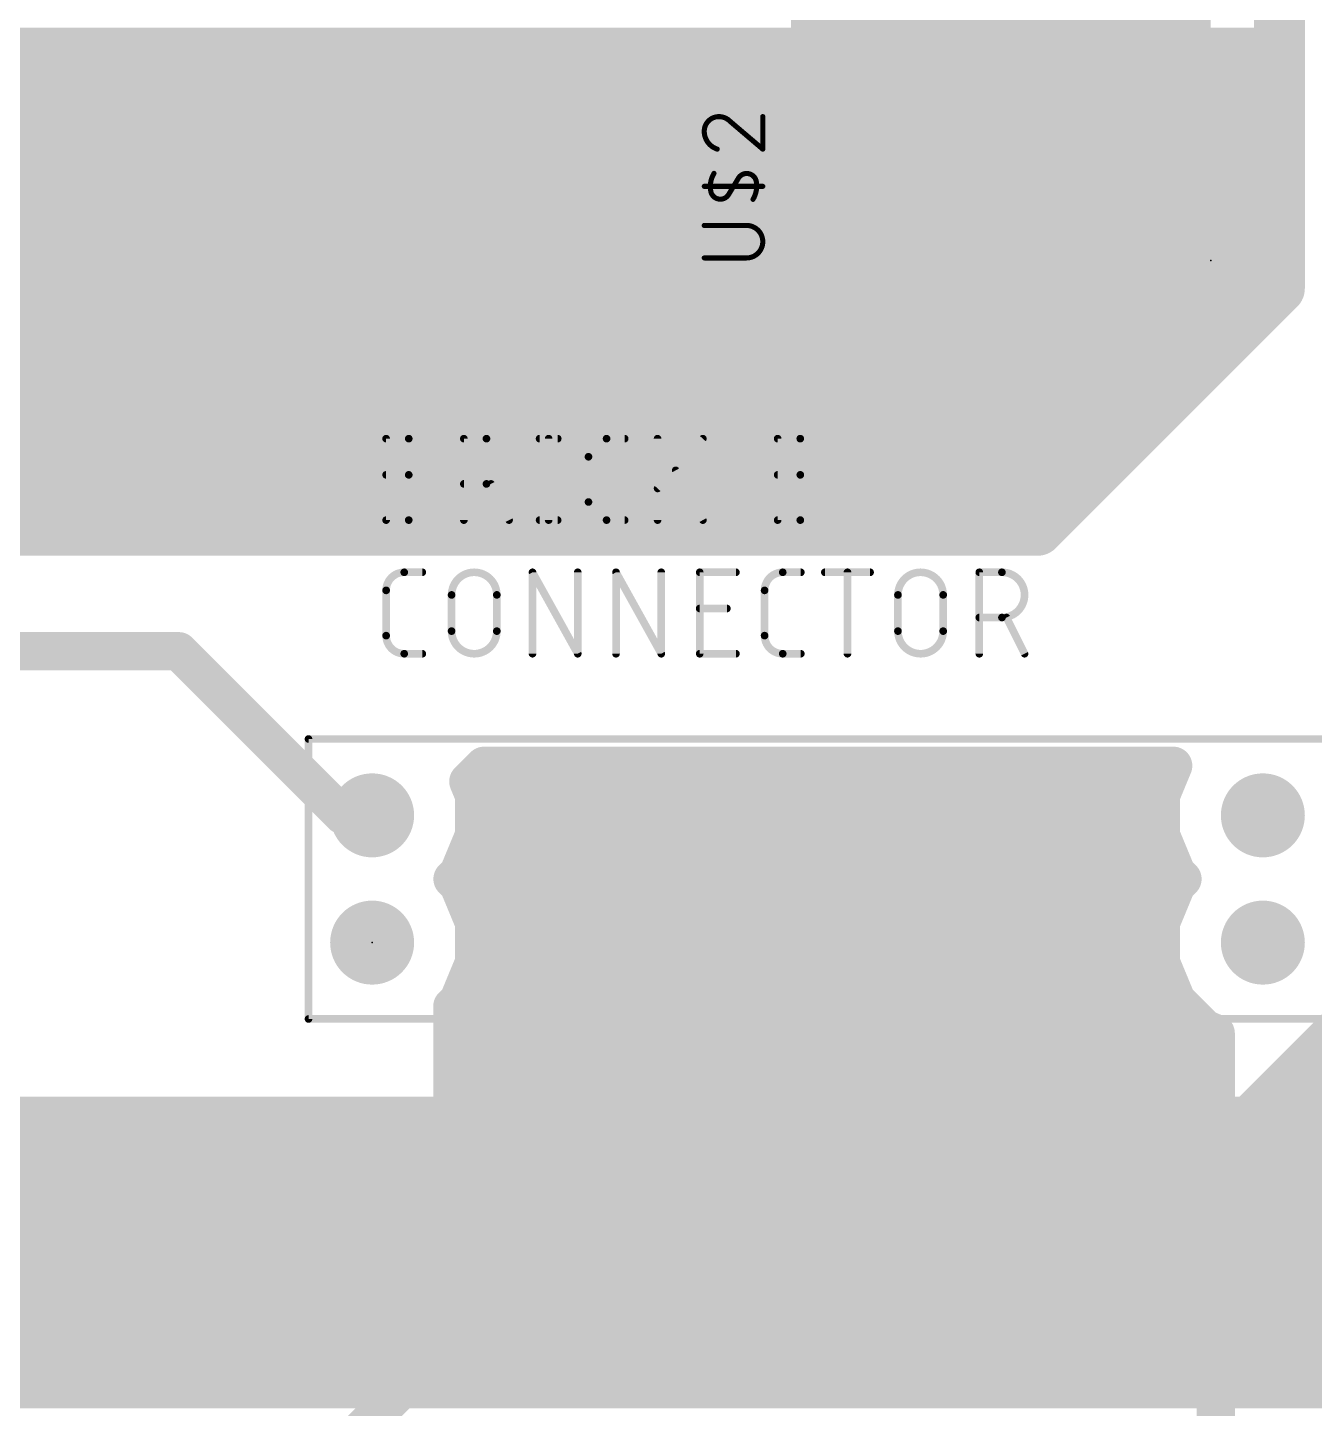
# Model space of a CAD drawing. Extents: x 0 to 6.01, y 0 to 3.
# Drawn here: x 3.291 to 4.302, y 1.095 to 2.18 of the extents above; entities that cross this region are included whole.
import ezdxf

# ---------------------------------------------------------------- set-up
doc = ezdxf.new("R2010")
doc.units = 0
for name, color, linetype in [('1', 12, 'CONTINUOUS'), ('16', 132, 'CONTINUOUS'), ('17', 110, 'CONTINUOUS'), ('21', 253, 'CONTINUOUS'), ('23', 53, 'CONTINUOUS'), ('25', 253, 'CONTINUOUS')]:
    doc.layers.add(name, color=color, linetype=linetype)

# ---------------------------------------------------------------- blocks, each defined once
blk = doc.blocks.new('RECT')
blk.add_solid([(-0.5, -0.5), (0.5, -0.5), (-0.5, 0.5), (0.5, 0.5)])
blk = doc.blocks.new('ROUNDP')
at = {"const_width": 0.5}
blk.add_lwpolyline([(0, -0.25, 1), (0, 0.25, 1), (0, -0.25)], format="xyb", dxfattribs=at)

msp = doc.modelspace()

# ---------------------------------------------------------------- linework, layer by layer
at = {"layer": '1'}
for points, const_width in [([(4.275, 2.425), (4.275, 1.975)], 0.04), ([(2.33, 2.16), (4.275, 2.16)], 0.04), ([(2.33, 2.12), (4.275, 2.12)], 0.04), ([(2.33, 2.08), (4.275, 2.08)], 0.04), ([(2.33, 2.04), (4.275, 2.04)], 0.04), ([(2.33, 2), (4.275, 2)], 0.04), ([(4.275, 1.975), (4.085, 1.785)], 0.04), ([(0.1, 1.96), (4.26, 1.96)], 0.04), ([(0.1, 1.92), (4.22, 1.92)], 0.04), ([(0.1, 1.88), (4.18, 1.88)], 0.04), ([(0.1, 1.84), (4.14, 1.84)], 0.04), ([(0.1, 1.8), (4.1, 1.8)], 0.04), ([(4.085, 1.785), (0.735, 1.785)], 0.04), ([(3.41, 1.69), (1.384, 1.69)], 0.03), ([(3.539, 1.561), (3.41, 1.69)], 0.03), ([(3.562, 1.561), (3.539, 1.561)], 0.03), ([(4.25, 1.325), (4.325, 1.4)], 0.03), ([(4.305, 1.38), (4.9, 1.38)], 0.03), ([(4.275, 1.35), (4.9, 1.35)], 0.03), ([(2.105, 1.32), (4.9, 1.32)], 0.03), ([(2.85, 1.325), (4.25, 1.325)], 0.03), ([(2.135, 1.29), (4.9, 1.29)], 0.03), ([(2.165, 1.26), (4.885, 1.26)], 0.03), ([(2.195, 1.23), (4.855, 1.23)], 0.03), ([(2.225, 1.2), (4.825, 1.2)], 0.03), ([(2.255, 1.17), (4.795, 1.17)], 0.03), ([(2.285, 1.14), (4.765, 1.14)], 0.03), ([(2.315, 1.11), (4.735, 1.11)], 0.03)]:
    msp.add_lwpolyline(points, dxfattribs=dict(at, const_width=const_width))
for points, const_width in [([(4.275, 2.15, 1), (4.275, 2.17)], 0.02), ([(4.275, 2.11, 1), (4.275, 2.13)], 0.02), ([(4.275, 2.07, 1), (4.275, 2.09)], 0.02), ([(4.275, 2.03, 1), (4.275, 2.05)], 0.02), ([(4.275, 1.99, 1), (4.275, 2.01)], 0.02), ([(4.282071, 1.967929, 1), (4.267929, 1.982071)], 0.02), ([(4.26, 1.95, 1), (4.26, 1.97)], 0.02), ([(4.265, 1.975, 1), (4.285, 1.975)], 0.02), ([(4.22, 1.91, 1), (4.22, 1.93)], 0.02), ([(4.18, 1.87, 1), (4.18, 1.89)], 0.02), ([(4.14, 1.83, 1), (4.14, 1.85)], 0.02), ([(4.1, 1.79, 1), (4.1, 1.81)], 0.02), ([(4.077929, 1.792071, 1), (4.092071, 1.777929)], 0.02), ([(4.085, 1.775, 1), (4.085, 1.795)], 0.02), ([(3.415303, 1.695303, 1), (3.404697, 1.684697)], 0.015), ([(3.41, 1.6825, 1), (3.41, 1.6975)], 0.015), ([(3.539, 1.5685, 1), (3.539, 1.5535)], 0.015), ([(3.533697, 1.555697, 1), (3.544303, 1.566303)], 0.015), ([(3.562, 1.5535, 1), (3.562, 1.5685)], 0.015), ([(4.305, 1.3875, 1), (4.305, 1.3725)], 0.015), ([(4.275, 1.3575, 1), (4.275, 1.3425)], 0.015), ([(4.244697, 1.330303, 1), (4.255303, 1.319697)], 0.015), ([(4.25, 1.3175, 1), (4.25, 1.3325)], 0.015)]:
    msp.add_lwpolyline(points, format="xyb", dxfattribs=dict(at, const_width=const_width))
at = {"layer": '16', "const_width": 0.03}
for points in [[(3.637581, 1.587581), (3.65, 1.6)], [(3.65, 1.6), (4.191563, 1.6)], [(4.191563, 1.6), (4.182, 1.576913)], [(3.642, 1.576913), (3.637581, 1.587581)], [(3.64, 1.59), (4.187421, 1.59)], [(3.642, 1.545087), (3.642, 1.576913)], [(4.182, 1.576913), (4.182, 1.545087)], [(3.642, 1.56), (4.182, 1.56)], [(3.629821, 1.515684), (3.642, 1.545087)], [(4.182, 1.545087), (4.194179, 1.515684)], [(3.635751, 1.53), (4.188249, 1.53)], [(3.625137, 1.511), (3.629821, 1.515684)], [(4.194179, 1.515684), (4.198863, 1.511)], [(3.629821, 1.506316), (3.625137, 1.511)], [(3.642, 1.476913), (3.629821, 1.506316)], [(4.194179, 1.506316), (4.182, 1.476913)], [(4.198863, 1.511), (4.194179, 1.506316)], [(3.632437, 1.5), (4.191563, 1.5)], [(3.642, 1.445087), (3.642, 1.476913)], [(4.182, 1.476913), (4.182, 1.445087)], [(3.642, 1.47), (4.182, 1.47)], [(3.629821, 1.415684), (3.642, 1.445087)], [(3.639893, 1.44), (4.184107, 1.44)], [(4.182, 1.445087), (4.194179, 1.415684)], [(3.625, 1.410863), (3.629821, 1.415684)], [(3.625, 1.15), (3.625, 1.410863)], [(3.625, 1.41), (4.199863, 1.41)], [(4.194179, 1.415684), (4.216684, 1.393179)], [(4.216684, 1.393179), (4.225, 1.389735)], [(4.225, 1.389735), (4.225, 0.9)], [(3.625, 1.38), (4.225, 1.38)], [(3.625, 1.35), (4.225, 1.35)], [(3.625, 1.32), (4.225, 1.32)], [(3.625, 1.29), (4.225, 1.29)], [(3.625, 1.26), (4.225, 1.26)], [(3.625, 1.23), (4.225, 1.23)], [(3.625, 1.2), (4.225, 1.2)], [(3.625, 1.17), (4.225, 1.17)], [(3.475, 1), (3.625, 1.15)], [(3.615, 1.14), (4.225, 1.14)], [(3.585, 1.11), (4.225, 1.11)]]:
    msp.add_lwpolyline(points, dxfattribs=at)
at = {"layer": '16', "const_width": 0.015}
for points in [[(3.65, 1.6075, 1), (3.65, 1.5925)], [(3.655303, 1.594697, 1), (3.644697, 1.605303)], [(4.198492, 1.59713, 1), (4.184634, 1.60287)], [(4.191563, 1.5925, 1), (4.191563, 1.6075)], [(3.64451, 1.590451, 1), (3.630652, 1.584711)], [(3.632278, 1.592884, 1), (3.642884, 1.582278)], [(3.64, 1.5975, 1), (3.64, 1.5825)], [(4.187421, 1.5825, 1), (4.187421, 1.5975)], [(3.6495, 1.576913, 1), (3.6345, 1.576913)], [(3.635071, 1.574043, 1), (3.648929, 1.579783)], [(4.1895, 1.576913, 1), (4.1745, 1.576913)], [(4.175071, 1.579783, 1), (4.188929, 1.574043)], [(3.642, 1.5675, 1), (3.642, 1.5525)], [(4.182, 1.5525, 1), (4.182, 1.5675)], [(3.6345, 1.545087, 1), (3.6495, 1.545087)], [(3.648929, 1.542217, 1), (3.635071, 1.547957)], [(4.188929, 1.547957, 1), (4.175071, 1.542217)], [(4.1745, 1.545087, 1), (4.1895, 1.545087)], [(3.635751, 1.5375, 1), (3.635751, 1.5225)], [(4.188249, 1.5225, 1), (4.188249, 1.5375)], [(3.635124, 1.51038, 1), (3.624517, 1.520987)], [(4.199482, 1.520987, 1), (4.188876, 1.51038)], [(3.63044, 1.516303, 1), (3.619834, 1.505697)], [(3.619834, 1.516303, 1), (3.63044, 1.505697)], [(3.622892, 1.518554, 1), (3.63675, 1.512813)], [(3.63675, 1.509186, 1), (3.622892, 1.503446)], [(3.624517, 1.501013, 1), (3.635124, 1.51162)], [(4.188876, 1.51162, 1), (4.199483, 1.501013)], [(4.18725, 1.512813, 1), (4.201108, 1.518554)], [(4.201108, 1.503446, 1), (4.18725, 1.509186)], [(4.204166, 1.505697, 1), (4.19356, 1.516303)], [(4.19356, 1.505697, 1), (4.204166, 1.516303)], [(3.632437, 1.5075, 1), (3.632437, 1.4925)], [(4.191563, 1.4925, 1), (4.191563, 1.5075)], [(3.6495, 1.476913, 1), (3.6345, 1.476913)], [(3.635071, 1.474043, 1), (3.648929, 1.479783)], [(4.1895, 1.476913, 1), (4.1745, 1.476913)], [(4.175071, 1.479783, 1), (4.188929, 1.474043)], [(3.642, 1.4775, 1), (3.642, 1.4625)], [(4.182, 1.4625, 1), (4.182, 1.4775)], [(3.639893, 1.4475, 1), (3.639893, 1.4325)], [(3.648929, 1.442217, 1), (3.635071, 1.447957)], [(4.188929, 1.447957, 1), (4.175071, 1.442217)], [(4.184107, 1.4325, 1), (4.184107, 1.4475)], [(3.6345, 1.445087, 1), (3.6495, 1.445087)], [(4.1745, 1.445087, 1), (4.1895, 1.445087)], [(3.6325, 1.410863, 1), (3.6175, 1.410863)], [(3.625, 1.4175, 1), (3.625, 1.4025)], [(3.619697, 1.416166, 1), (3.630303, 1.40556)], [(3.622892, 1.418554, 1), (3.63675, 1.412813)], [(3.635124, 1.41038, 1), (3.624517, 1.420987)], [(4.199483, 1.420987, 1), (4.188876, 1.41038)], [(4.18725, 1.412813, 1), (4.201108, 1.418554)], [(4.199863, 1.4025, 1), (4.199863, 1.4175)], [(4.219554, 1.400108, 1), (4.213814, 1.38625)], [(4.21138, 1.387876, 1), (4.221987, 1.398483)], [(4.2325, 1.389735, 1), (4.2175, 1.389735)], [(4.22213, 1.382805, 1), (4.22787, 1.396664)], [(3.625, 1.3875, 1), (3.625, 1.3725)], [(4.225, 1.3725, 1), (4.225, 1.3875)], [(3.625, 1.3575, 1), (3.625, 1.3425)], [(4.225, 1.3425, 1), (4.225, 1.3575)], [(3.625, 1.3275, 1), (3.625, 1.3125)], [(4.225, 1.3125, 1), (4.225, 1.3275)], [(3.625, 1.2975, 1), (3.625, 1.2825)], [(4.225, 1.2825, 1), (4.225, 1.2975)], [(3.625, 1.2675, 1), (3.625, 1.2525)], [(4.225, 1.2525, 1), (4.225, 1.2675)], [(3.625, 1.2375, 1), (3.625, 1.2225)], [(4.225, 1.2225, 1), (4.225, 1.2375)], [(3.625, 1.2075, 1), (3.625, 1.1925)], [(4.225, 1.1925, 1), (4.225, 1.2075)], [(3.625, 1.1775, 1), (3.625, 1.1625)], [(4.225, 1.1625, 1), (4.225, 1.1775)], [(3.630303, 1.144697, 1), (3.619697, 1.155303)], [(3.615, 1.1475, 1), (3.615, 1.1325)], [(3.6175, 1.15, 1), (3.6325, 1.15)], [(4.225, 1.1325, 1), (4.225, 1.1475)], [(3.585, 1.1175, 1), (3.585, 1.1025)], [(4.225, 1.1025, 1), (4.225, 1.1175)]]:
    msp.add_lwpolyline(points, format="xyb", dxfattribs=at)
at = {"layer": '21'}
for points, const_width in [([(3.8345, 2.110055, 0.414214), (3.823, 2.098555)], 0.004), ([(3.843445, 2.106222, 0.205256), (3.8345, 2.110055)], 0.004), ([(3.8345, 2.111055, 1), (3.8345, 2.109055)], 0.002), ([(3.8345, 2.109055, 1), (3.8345, 2.111055)], 0.002), ([(3.844092, 2.106984, 1), (3.842797, 2.10546)], 0.002), ([(3.84272, 2.105532, 1), (3.844169, 2.106912)], 0.002), ([(3.87, 2.110055, 1), (3.868, 2.110055)], 0.002), ([(3.823, 2.098555, 0.325186), (3.833222, 2.0845)], 0.004), ([(3.824, 2.098555, 1), (3.822, 2.098555)], 0.002), ([(3.822, 2.098555, 1), (3.824, 2.098555)], 0.002), ([(3.832914, 2.083549, 1), (3.83353, 2.085451)], 0.002), ([(3.868, 2.0845, 1), (3.87, 2.0845)], 0.002), ([(3.868352, 2.083738, 1), (3.869648, 2.085262)], 0.002), ([(3.830667, 2.0655, 0.182261), (3.828111, 2.051444)], 0.004), ([(3.831524, 2.064985, 1), (3.829809, 2.066014)], 0.002), ([(3.863889, 2.059111, 0.691667), (3.849833, 2.061667)], 0.004), ([(3.848976, 2.062181, 1), (3.850691, 2.061152)], 0.002), ([(3.850691, 2.061152, 1), (3.848976, 2.062181)], 0.002), ([(3.823, 2.056278, 1), (3.823, 2.054278)], 0.002), ([(3.829095, 2.051624, 1), (3.827127, 2.051265)], 0.002), ([(3.828111, 2.051444, 0.691674), (3.842167, 2.048889)], 0.004), ([(3.827128, 2.051265, 1), (3.829095, 2.051624)], 0.002), ([(3.843024, 2.048374, 1), (3.841309, 2.049403)], 0.002), ([(3.845143, 2.055792, 1), (3.846857, 2.054763)], 0.002), ([(3.846857, 2.054763, 1), (3.845143, 2.055792)], 0.002), ([(3.861333, 2.045055, 0.182258), (3.863889, 2.059111)], 0.004), ([(3.864873, 2.059291, 1), (3.862905, 2.058931)], 0.002), ([(3.862905, 2.058931, 1), (3.864872, 2.059291)], 0.002), ([(3.869, 2.054278, 1), (3.869, 2.056278)], 0.002), ([(3.841309, 2.049403, 1), (3.843024, 2.048374)], 0.002), ([(3.860476, 2.04557, 1), (3.862191, 2.044541)], 0.002), ([(3.823, 2.025555, 1), (3.823, 2.023555)], 0.002), ([(3.856222, 1.999, 1), (3.856222, 2.024555)], 0.004), ([(3.856222, 2.025555, 1), (3.856222, 2.023555)], 0.002), ([(3.856222, 2.023555, 1), (3.856222, 2.025555)], 0.002), ([(3.823, 2, 1), (3.823, 1.998)], 0.002), ([(3.856222, 2, 1), (3.856222, 1.998)], 0.002), ([(3.856222, 1.998, 1), (3.856222, 2)], 0.002), ([(3.512, 1.6225, 1), (3.512, 1.6195)], 0.003), ([(3.5135, 1.621, 1), (3.5105, 1.621)], 0.003), ([(3.512, 1.4025, 1), (3.512, 1.3995)], 0.003), ([(3.5105, 1.401, 1), (3.5135, 1.401)], 0.003)]:
    msp.add_lwpolyline(points, format="xyb", dxfattribs=dict(at, const_width=const_width))
for points, const_width in [([(3.843445, 2.106222), (3.869, 2.0845)], 0.004), ([(3.869, 2.0845), (3.869, 2.110055)], 0.004), ([(3.846, 2.055278), (3.849833, 2.061667)], 0.004), ([(3.869, 2.055278), (3.823, 2.055278)], 0.004), ([(3.846, 2.055278), (3.842167, 2.048889)], 0.004), ([(3.856222, 2.024555), (3.823, 2.024555)], 0.004), ([(3.823, 1.999), (3.856222, 1.999)], 0.004), ([(3.512, 1.621), (4.912, 1.621)], 0.006), ([(3.512, 1.401), (3.512, 1.621)], 0.006), ([(4.912, 1.401), (3.512, 1.401)], 0.006)]:
    msp.add_lwpolyline(points, dxfattribs=dict(at, const_width=const_width))
at = {"layer": '23'}
for p in [(4.221, 1.997), (3.562, 1.461)]:
    msp.add_point(p, dxfattribs=at)
at = {"layer": '25', "const_width": 0.006}
for points in [[(3.573, 1.793), (3.573, 1.857)], [(3.573, 1.857), (3.590778, 1.857)], [(3.63407, 1.793), (3.63407, 1.857)], [(3.63407, 1.857), (3.651848, 1.857)], [(3.693609, 1.857), (3.707831, 1.857)], [(3.70072, 1.857), (3.70072, 1.793)], [(3.746241, 1.857), (3.760463, 1.857)], [(3.786339, 1.793), (3.786339, 1.857)], [(3.821895, 1.857), (3.786339, 1.817889)], [(3.880701, 1.793), (3.880701, 1.857)], [(3.880701, 1.857), (3.898479, 1.857)], [(3.732018, 1.807222), (3.732018, 1.842778)], [(3.821895, 1.793), (3.800562, 1.832111)], [(3.573, 1.828555), (3.590778, 1.828555)], [(3.651848, 1.821444), (3.63407, 1.821444)], [(3.669626, 1.793), (3.655404, 1.821444)], [(3.880701, 1.828555), (3.898479, 1.828555)], [(3.590778, 1.793), (3.573, 1.793)], [(3.693609, 1.793), (3.707831, 1.793)], [(3.760463, 1.793), (3.746241, 1.793)], [(3.898479, 1.793), (3.880701, 1.793)], [(3.587222, 1.752), (3.601444, 1.752)], [(3.688031, 1.688), (3.688031, 1.752)], [(3.688031, 1.752), (3.723586, 1.688)], [(3.723586, 1.688), (3.723586, 1.752)], [(3.753674, 1.688), (3.753674, 1.752)], [(3.753674, 1.752), (3.789229, 1.688)], [(3.789229, 1.688), (3.789229, 1.752)], [(3.819434, 1.688), (3.819434, 1.752)], [(3.819434, 1.752), (3.847878, 1.752)], [(3.884667, 1.752), (3.898889, 1.752)], [(3.917781, 1.752), (3.953337, 1.752)], [(3.935559, 1.688), (3.935559, 1.752)], [(4.039171, 1.688), (4.039171, 1.752)], [(4.039171, 1.752), (4.056949, 1.752)], [(3.573, 1.702222), (3.573, 1.737778)], [(3.624439, 1.705778), (3.624439, 1.734222)], [(3.659994, 1.734222), (3.659994, 1.705778)], [(3.870445, 1.702222), (3.870445, 1.737778)], [(3.975219, 1.705778), (3.975219, 1.734222)], [(4.010774, 1.734222), (4.010774, 1.705778)], [(3.819434, 1.723555), (3.840767, 1.723555)], [(4.056949, 1.716444), (4.039171, 1.716444)], [(4.074726, 1.688), (4.060504, 1.716444)], [(3.601444, 1.688), (3.587222, 1.688)], [(3.847878, 1.688), (3.819434, 1.688)], [(3.898889, 1.688), (3.884667, 1.688)]]:
    msp.add_lwpolyline(points, dxfattribs=at)
at = {"layer": '25'}
for points, const_width in [([(3.5745, 1.857, 1), (3.5715, 1.857)], 0.003), ([(3.573, 1.8585, 1), (3.573, 1.8555)], 0.003), ([(3.590778, 1.828555, 1), (3.590778, 1.857)], 0.006), ([(3.590778, 1.8585, 1), (3.590778, 1.8555)], 0.003), ([(3.590778, 1.8555, 1), (3.590778, 1.8585)], 0.003), ([(3.63557, 1.857, 1), (3.63257, 1.857)], 0.003), ([(3.63407, 1.8585, 1), (3.63407, 1.8555)], 0.003), ([(3.651848, 1.821444, 1), (3.651848, 1.857)], 0.006), ([(3.651848, 1.8585, 1), (3.651848, 1.8555)], 0.003), ([(3.651848, 1.8555, 1), (3.651848, 1.8585)], 0.003), ([(3.693609, 1.8585, 1), (3.693609, 1.8555)], 0.003), ([(3.70222, 1.857, 1), (3.69922, 1.857)], 0.003), ([(3.707831, 1.8555, 1), (3.707831, 1.8585)], 0.003), ([(3.746241, 1.857, 0.414211), (3.732018, 1.842778)], 0.006), ([(3.746241, 1.8585, 1), (3.746241, 1.8555)], 0.003), ([(3.746241, 1.8555, 1), (3.746241, 1.8585)], 0.003), ([(3.760463, 1.8555, 1), (3.760463, 1.8585)], 0.003), ([(3.787839, 1.857, 1), (3.784839, 1.857)], 0.003), ([(3.823005, 1.855991, 1), (3.820785, 1.858009)], 0.003), ([(3.882201, 1.857, 1), (3.879201, 1.857)], 0.003), ([(3.880701, 1.8585, 1), (3.880701, 1.8555)], 0.003), ([(3.898479, 1.828555, 1), (3.898479, 1.857)], 0.006), ([(3.898479, 1.8585, 1), (3.898479, 1.8555)], 0.003), ([(3.898479, 1.8555, 1), (3.898479, 1.8585)], 0.003), ([(3.733518, 1.842778, 1), (3.730518, 1.842778)], 0.003), ([(3.730518, 1.842778, 1), (3.733518, 1.842778)], 0.003), ([(3.801878, 1.832829, 1), (3.799245, 1.831393)], 0.003), ([(3.573, 1.830055, 1), (3.573, 1.827055)], 0.003), ([(3.590778, 1.793, 1), (3.590778, 1.828555)], 0.006), ([(3.590778, 1.830055, 1), (3.590778, 1.827055)], 0.003), ([(3.590778, 1.830055, 1), (3.590778, 1.827055)], 0.003), ([(3.590778, 1.827055, 1), (3.590778, 1.830055)], 0.003), ([(3.63407, 1.822944, 1), (3.63407, 1.819944)], 0.003), ([(3.651848, 1.822944, 1), (3.651848, 1.819944)], 0.003), ([(3.651848, 1.819944, 1), (3.651848, 1.822944)], 0.003), ([(3.656745, 1.822115, 1), (3.654062, 1.820774)], 0.003), ([(3.880701, 1.830055, 1), (3.880701, 1.827055)], 0.003), ([(3.898479, 1.793, 1), (3.898479, 1.828555)], 0.006), ([(3.898479, 1.830055, 1), (3.898479, 1.827055)], 0.003), ([(3.898479, 1.830055, 1), (3.898479, 1.827055)], 0.003), ([(3.898479, 1.827055, 1), (3.898479, 1.830055)], 0.003), ([(3.78523, 1.818898, 1), (3.787449, 1.81688)], 0.003), ([(3.732018, 1.807222, 0.414214), (3.746241, 1.793)], 0.006), ([(3.733518, 1.807222, 1), (3.730518, 1.807222)], 0.003), ([(3.730518, 1.807222, 1), (3.733518, 1.807222)], 0.003), ([(3.573, 1.7945, 1), (3.573, 1.7915)], 0.003), ([(3.5715, 1.793, 1), (3.5745, 1.793)], 0.003), ([(3.590778, 1.7945, 1), (3.590778, 1.7915)], 0.003), ([(3.590778, 1.7915, 1), (3.590778, 1.7945)], 0.003), ([(3.63257, 1.793, 1), (3.63557, 1.793)], 0.003), ([(3.668284, 1.792329, 1), (3.670967, 1.793671)], 0.003), ([(3.693609, 1.7945, 1), (3.693609, 1.7915)], 0.003), ([(3.69922, 1.793, 1), (3.70222, 1.793)], 0.003), ([(3.707831, 1.7915, 1), (3.707831, 1.7945)], 0.003), ([(3.746241, 1.7945, 1), (3.746241, 1.7915)], 0.003), ([(3.746241, 1.7915, 1), (3.746241, 1.7945)], 0.003), ([(3.760463, 1.7915, 1), (3.760463, 1.7945)], 0.003), ([(3.784839, 1.793, 1), (3.787839, 1.793)], 0.003), ([(3.820578, 1.792282, 1), (3.823212, 1.793718)], 0.003), ([(3.880701, 1.7945, 1), (3.880701, 1.7915)], 0.003), ([(3.879201, 1.793, 1), (3.882201, 1.793)], 0.003), ([(3.898479, 1.7945, 1), (3.898479, 1.7915)], 0.003), ([(3.898479, 1.7915, 1), (3.898479, 1.7945)], 0.003), ([(3.587222, 1.752, 0.414211), (3.573, 1.737778)], 0.006), ([(3.587222, 1.7535, 1), (3.587222, 1.7505)], 0.003), ([(3.587222, 1.7505, 1), (3.587222, 1.7535)], 0.003), ([(3.601444, 1.7505, 1), (3.601444, 1.7535)], 0.003), ([(3.659994, 1.734222, 1), (3.624439, 1.734222)], 0.006), ([(3.689342, 1.752728, 1), (3.686719, 1.751272)], 0.003), ([(3.689531, 1.752, 1), (3.686531, 1.752)], 0.003), ([(3.725086, 1.752, 1), (3.722086, 1.752)], 0.003), ([(3.754985, 1.752728, 1), (3.752362, 1.751272)], 0.003), ([(3.755174, 1.752, 1), (3.752174, 1.752)], 0.003), ([(3.790729, 1.752, 1), (3.787729, 1.752)], 0.003), ([(3.820934, 1.752, 1), (3.817934, 1.752)], 0.003), ([(3.819434, 1.7535, 1), (3.819434, 1.7505)], 0.003), ([(3.847878, 1.7505, 1), (3.847878, 1.7535)], 0.003), ([(3.884667, 1.752, 0.414211), (3.870445, 1.737778)], 0.006), ([(3.884667, 1.7535, 1), (3.884667, 1.7505)], 0.003), ([(3.884667, 1.7505, 1), (3.884667, 1.7535)], 0.003), ([(3.898889, 1.7505, 1), (3.898889, 1.7535)], 0.003), ([(3.917781, 1.7535, 1), (3.917781, 1.7505)], 0.003), ([(3.937059, 1.752, 1), (3.934059, 1.752)], 0.003), ([(3.953337, 1.7505, 1), (3.953337, 1.7535)], 0.003), ([(4.010774, 1.734222, 1), (3.975219, 1.734222)], 0.006), ([(4.040671, 1.752, 1), (4.037671, 1.752)], 0.003), ([(4.039171, 1.7535, 1), (4.039171, 1.7505)], 0.003), ([(4.056949, 1.716444, 1), (4.056949, 1.752)], 0.006), ([(4.056949, 1.7535, 1), (4.056949, 1.7505)], 0.003), ([(4.056949, 1.7505, 1), (4.056949, 1.7535)], 0.003), ([(3.5745, 1.737778, 1), (3.5715, 1.737778)], 0.003), ([(3.5715, 1.737778, 1), (3.5745, 1.737778)], 0.003), ([(3.625939, 1.734222, 1), (3.622939, 1.734222)], 0.003), ([(3.661494, 1.734222, 1), (3.658494, 1.734222)], 0.003), ([(3.871945, 1.737778, 1), (3.868945, 1.737778)], 0.003), ([(3.868945, 1.737778, 1), (3.871945, 1.737778)], 0.003), ([(3.976719, 1.734222, 1), (3.973719, 1.734222)], 0.003), ([(4.012274, 1.734222, 1), (4.009274, 1.734222)], 0.003), ([(3.622939, 1.734222, 1), (3.625939, 1.734222)], 0.003), ([(3.658494, 1.734222, 1), (3.661494, 1.734222)], 0.003), ([(3.819434, 1.725055, 1), (3.819434, 1.722055)], 0.003), ([(3.840767, 1.722055, 1), (3.840767, 1.725055)], 0.003), ([(3.973719, 1.734222, 1), (3.976719, 1.734222)], 0.003), ([(4.009274, 1.734222, 1), (4.012274, 1.734222)], 0.003), ([(4.039171, 1.717944, 1), (4.039171, 1.714944)], 0.003), ([(4.056949, 1.717944, 1), (4.056949, 1.714944)], 0.003), ([(4.056949, 1.714944, 1), (4.056949, 1.717944)], 0.003), ([(4.061846, 1.717115, 1), (4.059163, 1.715774)], 0.003), ([(3.573, 1.702222, 0.414214), (3.587222, 1.688)], 0.006), ([(3.5745, 1.702222, 1), (3.5715, 1.702222)], 0.003), ([(3.5715, 1.702222, 1), (3.5745, 1.702222)], 0.003), ([(3.624439, 1.705778, 1), (3.659994, 1.705778)], 0.006), ([(3.625939, 1.705778, 1), (3.622939, 1.705778)], 0.003), ([(3.622939, 1.705778, 1), (3.625939, 1.705778)], 0.003), ([(3.661494, 1.705778, 1), (3.658494, 1.705778)], 0.003), ([(3.658494, 1.705778, 1), (3.661494, 1.705778)], 0.003), ([(3.870445, 1.702222, 0.414214), (3.884667, 1.688)], 0.006), ([(3.871945, 1.702222, 1), (3.868945, 1.702222)], 0.003), ([(3.868945, 1.702222, 1), (3.871945, 1.702222)], 0.003), ([(3.975219, 1.705778, 1), (4.010774, 1.705778)], 0.006), ([(3.976719, 1.705778, 1), (3.973719, 1.705778)], 0.003), ([(3.973719, 1.705778, 1), (3.976719, 1.705778)], 0.003), ([(4.012274, 1.705778, 1), (4.009274, 1.705778)], 0.003), ([(4.009274, 1.705778, 1), (4.012274, 1.705778)], 0.003), ([(3.587222, 1.6895, 1), (3.587222, 1.6865)], 0.003), ([(3.587222, 1.6865, 1), (3.587222, 1.6895)], 0.003), ([(3.601444, 1.6865, 1), (3.601444, 1.6895)], 0.003), ([(3.686531, 1.688, 1), (3.689531, 1.688)], 0.003), ([(3.722086, 1.688, 1), (3.725086, 1.688)], 0.003), ([(3.722275, 1.687272, 1), (3.724897, 1.688728)], 0.003), ([(3.752174, 1.688, 1), (3.755174, 1.688)], 0.003), ([(3.787729, 1.688, 1), (3.790729, 1.688)], 0.003), ([(3.787918, 1.687272, 1), (3.79054, 1.688728)], 0.003), ([(3.819434, 1.6895, 1), (3.819434, 1.6865)], 0.003), ([(3.817934, 1.688, 1), (3.820934, 1.688)], 0.003), ([(3.847878, 1.6865, 1), (3.847878, 1.6895)], 0.003), ([(3.884667, 1.6895, 1), (3.884667, 1.6865)], 0.003), ([(3.884667, 1.6865, 1), (3.884667, 1.6895)], 0.003), ([(3.898889, 1.6865, 1), (3.898889, 1.6895)], 0.003), ([(3.934059, 1.688, 1), (3.937059, 1.688)], 0.003), ([(4.037671, 1.688, 1), (4.040671, 1.688)], 0.003), ([(4.073385, 1.687329, 1), (4.076068, 1.688671)], 0.003)]:
    msp.add_lwpolyline(points, format="xyb", dxfattribs=dict(at, const_width=const_width))

# ---------------------------------------------------------------- block references
at = {"layer": '1', "xscale": 0.412992, "yscale": 0.329921, "rotation": 90}
msp.add_blockref('RECT', (4.056039, 2.203496), dxfattribs=at)
at = {"layer": '17', "xscale": 0.066, "yscale": 0.066}
for p in [(3.562, 1.561), (3.562, 1.561), (3.662, 1.561), (3.662, 1.561), (3.762, 1.561), (3.762, 1.561), (3.862, 1.561), (3.862, 1.561), (3.962, 1.561), (3.962, 1.561), (4.062, 1.561), (4.062, 1.561), (4.162, 1.561), (4.162, 1.561), (4.262, 1.561), (4.262, 1.561), (3.562, 1.461), (3.562, 1.461), (3.662, 1.461), (3.662, 1.461), (3.762, 1.461), (3.762, 1.461), (3.862, 1.461), (3.862, 1.461), (3.962, 1.461), (3.962, 1.461), (4.062, 1.461), (4.062, 1.461), (4.162, 1.461), (4.162, 1.461), (4.262, 1.461), (4.262, 1.461)]:
    msp.add_blockref('ROUNDP', p, dxfattribs=at)

doc.saveas('drawing.dxf')
